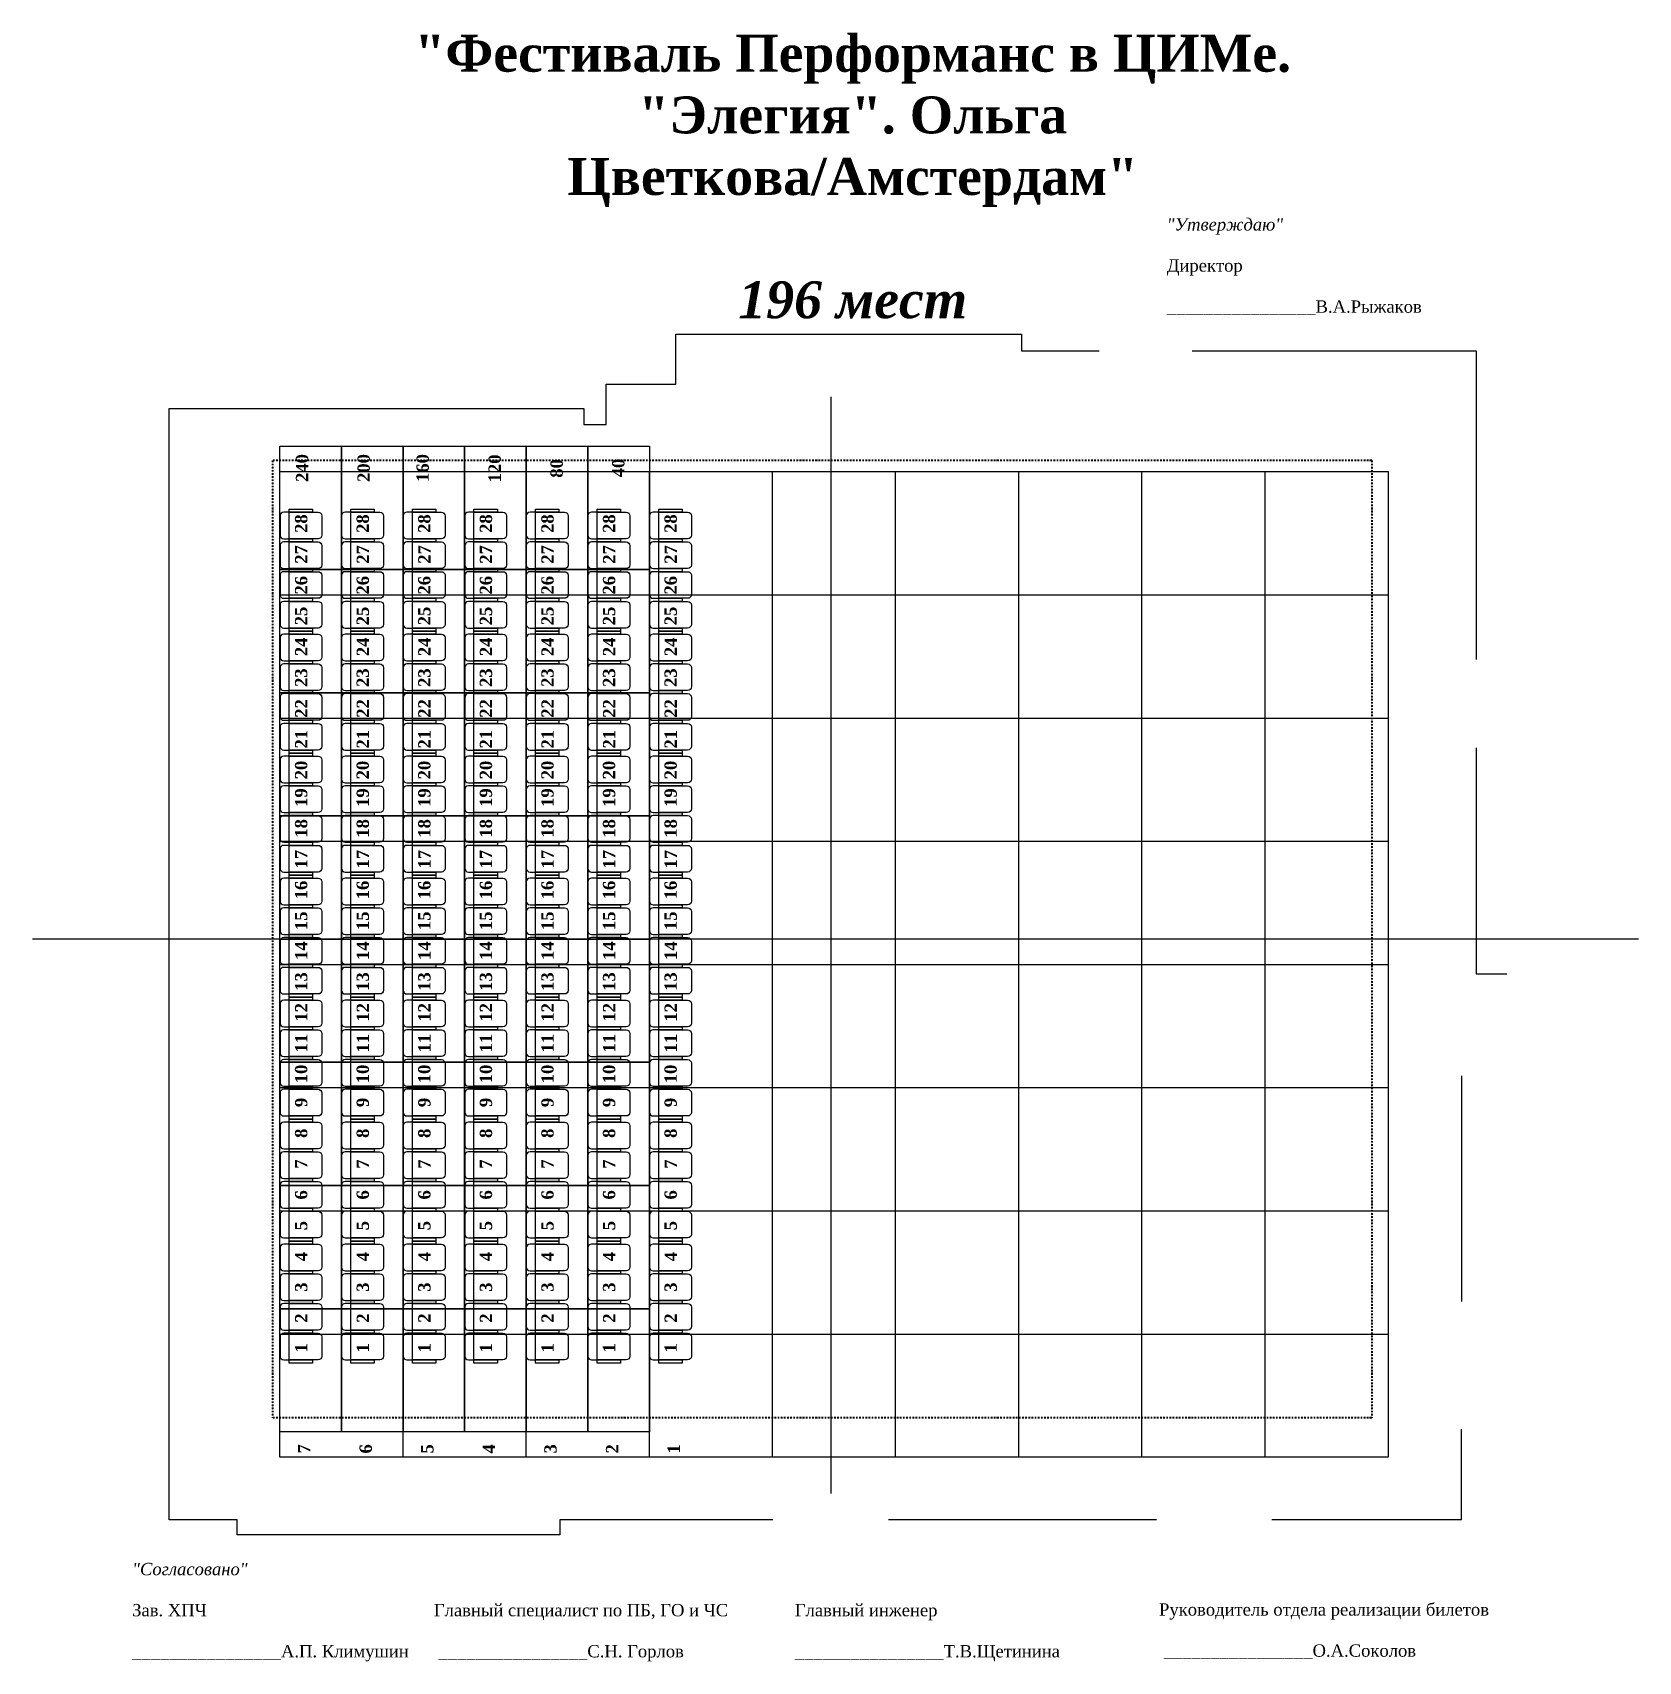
# Model space of a CAD drawing. Header units: millimetres. Extents: x -520232 to 211296, y -156633 to 78411.
# Drawn here: x -7181 to 18896, y -156633 to -130193 of the extents above; entities that cross this region are included whole.
import ezdxf

# ---------------------------------------------------------------- set-up
doc = ezdxf.new("R2010")
doc.units = ezdxf.units.MM
doc.linetypes.add('штрихпунктирнаяX2', pattern=[50.8, 25.4, -12.7, 0, -12.7])
for name, color, linetype in [('Декорации', 10, 'Continuous'), ('Оси', 7, 'Continuous'), ('Партер', 7, 'Continuous'), ('План галлереи', 7, 'Continuous'), ('План планшет1', 7, 'Continuous')]:
    doc.layers.add(name, color=color, linetype=linetype)
doc.layers.add('Сидения и станки', color=7, linetype='Continuous', lineweight=25)
doc.styles.get("Standard").update_dxf_attribs({"font": 'arial.ttf', "height": 300})

# ---------------------------------------------------------------- blocks, each defined once
blk = doc.blocks.new('A$C20D4365F')
at = {"layer": 'Сидения и станки'}
for points in [[(-1121.25, 530), (-808.75, 530, -0.41421356), (-748.75, 470), (-748.75, 0), (-1181.25, 0), (-1181.25, 470, -0.41421356)], [(-638.75, 530), (-326.25, 530, -0.41421356), (-266.25, 470), (-266.25, 0), (-698.75, 0), (-698.75, 470, -0.41421356)], [(-156.25, 530), (156.25, 530, -0.41421356), (216.25, 470), (216.25, 0), (-216.25, 0), (-216.25, 470, -0.41421356)], [(326.25, 530), (638.75, 530, -0.41421356), (698.75, 470), (698.75, 0), (266.25, 0), (266.25, 470, -0.41421356)], [(-748.75, 0), (-1181.25, 0), (-1181.25, -90, 0.41421356), (-1121.25, -150), (-808.75, -150, 0.41421356), (-748.75, -90)], [(-266.25, 0), (-698.75, 0), (-698.75, -90, 0.41421356), (-638.75, -150), (-326.25, -150, 0.41421356), (-266.25, -90)], [(216.25, 0), (-216.25, 0), (-216.25, -90, 0.41421356), (-156.25, -150), (156.25, -150, 0.41421356), (216.25, -90)], [(698.75, 0), (266.25, 0), (266.25, -90, 0.41421356), (326.25, -150), (638.75, -150, 0.41421356), (698.75, -90)]]:
    blk.add_lwpolyline(points, format="xyb", close=True, dxfattribs=at)
for points in [[(-1231.25, 380), (-1181.25, 380), (-1181.25, 0), (-1231.25, 0)], [(-748.75, 380), (-698.75, 380), (-698.75, 0), (-748.75, 0)], [(-266.25, 380), (-216.25, 380), (-216.25, 0), (-266.25, 0)], [(216.25, 380), (266.25, 380), (266.25, 0), (216.25, 0)], [(698.75, 380), (748.75, 380), (748.75, 0), (698.75, 0)]]:
    blk.add_lwpolyline(points, close=True, dxfattribs=at)
blk = doc.blocks.new('Партер 7х28')
at = {"layer": 'Партер'}
for points in [[(173801, -38869), (172801, -38869), (172801, -36869), (173801, -36869), (173801, -38869)], [(174801, -38869), (173801, -38869), (173801, -36869), (174801, -36869), (174801, -38869)], [(175801, -38869), (174801, -38869), (174801, -36869), (175801, -36869), (175801, -38869)], [(176801, -38869), (175801, -38869), (175801, -36869), (176801, -36869), (176801, -38869)], [(177801, -38869), (176801, -38869), (176801, -36869), (177801, -36869), (177801, -38869)], [(178801, -38869), (177801, -38869), (177801, -36869), (178801, -36869), (178801, -38869)], [(173801, -40869), (172801, -40869), (172801, -38869), (173801, -38869), (173801, -40869)], [(174801, -40869), (173801, -40869), (173801, -38869), (174801, -38869), (174801, -40869)], [(175801, -40869), (174801, -40869), (174801, -38869), (175801, -38869), (175801, -40869)], [(176801, -40869), (175801, -40869), (175801, -38869), (176801, -38869), (176801, -40869)], [(177801, -40869), (176801, -40869), (176801, -38869), (177801, -38869), (177801, -40869)], [(178801, -40869), (177801, -40869), (177801, -38869), (178801, -38869), (178801, -40869)], [(173801, -42869), (172801, -42869), (172801, -40869), (173801, -40869), (173801, -42869)], [(174801, -42869), (173801, -42869), (173801, -40869), (174801, -40869), (174801, -42869)], [(175801, -42869), (174801, -42869), (174801, -40869), (175801, -40869), (175801, -42869)], [(176801, -42869), (175801, -42869), (175801, -40869), (176801, -40869), (176801, -42869)], [(177801, -42869), (176801, -42869), (176801, -40869), (177801, -40869), (177801, -42869)], [(178801, -42869), (177801, -42869), (177801, -40869), (178801, -40869), (178801, -42869)], [(173801, -44869), (172801, -44869), (172801, -42869), (173801, -42869), (173801, -44869)], [(174801, -44869), (173801, -44869), (173801, -42869), (174801, -42869), (174801, -44869)], [(175801, -44869), (174801, -44869), (174801, -42869), (175801, -42869), (175801, -44869)], [(176801, -44869), (175801, -44869), (175801, -42869), (176801, -42869), (176801, -44869)], [(177801, -44869), (176801, -44869), (176801, -42869), (177801, -42869), (177801, -44869)], [(178801, -44869), (177801, -44869), (177801, -42869), (178801, -42869), (178801, -44869)], [(173801, -46869), (172801, -46869), (172801, -44869), (173801, -44869), (173801, -46869)], [(174801, -46869), (173801, -46869), (173801, -44869), (174801, -44869), (174801, -46869)], [(175801, -46869), (174801, -46869), (174801, -44869), (175801, -44869), (175801, -46869)], [(176801, -46869), (175801, -46869), (175801, -44869), (176801, -44869), (176801, -46869)], [(177801, -46869), (176801, -46869), (176801, -44869), (177801, -44869), (177801, -46869)], [(178801, -46869), (177801, -46869), (177801, -44869), (178801, -44869), (178801, -46869)], [(173801, -48869), (172801, -48869), (172801, -46869), (173801, -46869), (173801, -48869)], [(174801, -48869), (173801, -48869), (173801, -46869), (174801, -46869), (174801, -48869)], [(175801, -48869), (174801, -48869), (174801, -46869), (175801, -46869), (175801, -48869)], [(176801, -48869), (175801, -48869), (175801, -46869), (176801, -46869), (176801, -48869)], [(177801, -48869), (176801, -48869), (176801, -46869), (177801, -46869), (177801, -48869)], [(178801, -48869), (177801, -48869), (177801, -46869), (178801, -46869), (178801, -48869)], [(173801, -50869), (172801, -50869), (172801, -48869), (173801, -48869), (173801, -50869)], [(174801, -50869), (173801, -50869), (173801, -48869), (174801, -48869), (174801, -50869)], [(175801, -50869), (174801, -50869), (174801, -48869), (175801, -48869), (175801, -50869)], [(176801, -50869), (175801, -50869), (175801, -48869), (176801, -48869), (176801, -50869)], [(177801, -50869), (176801, -50869), (176801, -48869), (177801, -48869), (177801, -50869)], [(178801, -50869), (177801, -50869), (177801, -48869), (178801, -48869), (178801, -50869)], [(173801, -52869), (172801, -52869), (172801, -50869), (173801, -50869), (173801, -52869)], [(174801, -52869), (173801, -52869), (173801, -50869), (174801, -50869), (174801, -52869)], [(175801, -52869), (174801, -52869), (174801, -50869), (175801, -50869), (175801, -52869)], [(176801, -52869), (175801, -52869), (175801, -50869), (176801, -50869), (176801, -52869)], [(177801, -52869), (176801, -52869), (176801, -50869), (177801, -50869), (177801, -52869)], [(178801, -52869), (177801, -52869), (177801, -50869), (178801, -50869), (178801, -52869)]]:
    blk.add_lwpolyline(points, dxfattribs=at)
at = {"layer": 'Сидения и станки', "rotation": 270}
for p in [(172953, -39121), (173953, -39121), (174953, -39121), (175953, -39121), (176953, -39121), (177953, -39121), (178953, -39121), (172953, -41101), (173953, -41101), (174953, -41101), (175953, -41101), (176953, -41101), (177953, -41101), (178953, -41101), (172953, -43081), (173953, -43081), (174953, -43081), (175953, -43081), (176953, -43081), (177953, -43081), (178953, -43081), (172953, -45061), (173953, -45061), (174953, -45061), (175953, -45061), (176953, -45061), (177953, -45061), (178953, -45061), (172953, -47041), (173953, -47041), (174953, -47041), (175953, -47041), (176953, -47041), (177953, -47041), (178953, -47041), (172953, -49021), (173953, -49021), (174953, -49021), (175953, -49021), (176953, -49021), (177953, -49021), (178953, -49021), (172953, -51001), (173953, -51001), (174953, -51001), (175953, -51001), (176953, -51001), (177953, -51001), (178953, -51001)]:
    blk.add_blockref('A$C20D4365F', p, dxfattribs=at)
at = {"layer": 'Партер', "color": 0, "char_height": 200, "width": 439.44, "rotation": 90}
for s, insert, attachment_point in [('{\\fTimes New Roman|b1|i0|c204|p18; 240}', (173163, -37449), 4), ('{\\fTimes New Roman|b1|i0|c204|p18; 200}', (174163, -37449), 4), ('{\\fTimes New Roman|b1|i0|c204|p18; 160}', (175121, -37449), 4), ('{\\fTimes New Roman|b1|i0|c204|p18;120}', (176291, -37229), 5), ('{\\fTimes New Roman|b1|i0|c204|p18;80}', (177296, -37229), 5), ('{\\fTimes New Roman|b1|i0|c204|p18; 40}', (178298, -37449), 4)]:
    blk.add_mtext(s, dxfattribs=dict(at, insert=insert, attachment_point=attachment_point))
at = {"layer": 'Партер', "color": 5, "char_height": 200, "rotation": 90}
for s, insert, width, attachment_point in [('{\\fTimes New Roman|b1|i0|c204|p18;  28}', (173148, -38427), 500, 4), ('{\\fTimes New Roman|b1|i0|c204|p18;  28}', (174148, -38427), 500, 4), ('{\\fTimes New Roman|b1|i0|c204|p18;  28}', (175148, -38427), 500, 4), ('{\\fTimes New Roman|b1|i0|c204|p18;  28}', (176148, -38427), 500, 4), ('{\\fTimes New Roman|b1|i0|c204|p18;  28}', (177148, -38427), 500, 4), ('{\\fTimes New Roman|b1|i0|c204|p18;  28}', (178148, -38427), 500, 4), ('{\\fTimes New Roman|b1|i0|c204|p18;  28}', (179148, -38427), 500, 4), ('{\\fTimes New Roman|b1|i0|c204|p18;  27}', (173148, -38927), 500, 4), ('{\\fTimes New Roman|b1|i0|c204|p18;  27}', (174148, -38927), 500, 4), ('{\\fTimes New Roman|b1|i0|c204|p18;  27}', (175148, -38927), 500, 4), ('{\\fTimes New Roman|b1|i0|c204|p18;  27}', (176148, -38927), 500, 4), ('{\\fTimes New Roman|b1|i0|c204|p18;  27}', (177148, -38927), 500, 4), ('{\\fTimes New Roman|b1|i0|c204|p18;  27}', (178148, -38927), 500, 4), ('{\\fTimes New Roman|b1|i0|c204|p18;  27}', (179148, -38927), 500, 4), ('{\\fTimes New Roman|b1|i0|c204|p18;  26}', (173148, -39427), 500, 4), ('{\\fTimes New Roman|b1|i0|c204|p18;  26}', (174148, -39427), 500, 4), ('{\\fTimes New Roman|b1|i0|c204|p18;  26}', (175148, -39427), 500, 4), ('{\\fTimes New Roman|b1|i0|c204|p18;  26}', (176148, -39427), 500, 4), ('{\\fTimes New Roman|b1|i0|c204|p18;  26}', (177148, -39427), 500, 4), ('{\\fTimes New Roman|b1|i0|c204|p18;  26}', (178148, -39427), 500, 4), ('{\\fTimes New Roman|b1|i0|c204|p18;  26}', (179148, -39427), 500, 4), ('{\\fTimes New Roman|b1|i0|c204|p18;  25}', (173148, -39927), 500, 4), ('{\\fTimes New Roman|b1|i0|c204|p18;  25}', (174148, -39927), 500, 4), ('{\\fTimes New Roman|b1|i0|c204|p18;  25}', (175148, -39927), 500, 4), ('{\\fTimes New Roman|b1|i0|c204|p18;  25}', (176148, -39927), 500, 4), ('{\\fTimes New Roman|b1|i0|c204|p18;  25}', (177148, -39927), 500, 4), ('{\\fTimes New Roman|b1|i0|c204|p18;  25}', (178148, -39927), 500, 4), ('{\\fTimes New Roman|b1|i0|c204|p18;  25}', (179148, -39927), 500, 4), ('{\\fTimes New Roman|b1|i0|c204|p18;  24}', (173148, -40427), 500, 4), ('{\\fTimes New Roman|b1|i0|c204|p18;  24}', (174148, -40427), 500, 4), ('{\\fTimes New Roman|b1|i0|c204|p18;  24}', (175148, -40427), 500, 4), ('{\\fTimes New Roman|b1|i0|c204|p18;  24}', (176148, -40427), 500, 4), ('{\\fTimes New Roman|b1|i0|c204|p18;  24}', (177148, -40427), 500, 4), ('{\\fTimes New Roman|b1|i0|c204|p18;  24}', (178148, -40427), 500, 4), ('{\\fTimes New Roman|b1|i0|c204|p18;  24}', (179148, -40427), 500, 4), ('{\\fTimes New Roman|b1|i0|c204|p18;  23}', (173148, -40927), 500, 4), ('{\\fTimes New Roman|b1|i0|c204|p18;  23}', (174148, -40927), 500, 4), ('{\\fTimes New Roman|b1|i0|c204|p18;  23}', (175148, -40927), 500, 4), ('{\\fTimes New Roman|b1|i0|c204|p18;  23}', (176148, -40927), 500, 4), ('{\\fTimes New Roman|b1|i0|c204|p18;  23}', (177148, -40927), 500, 4), ('{\\fTimes New Roman|b1|i0|c204|p18;  23}', (178148, -40927), 500, 4), ('{\\fTimes New Roman|b1|i0|c204|p18;  23}', (179148, -40927), 500, 4), ('{\\fTimes New Roman|b1|i0|c204|p18;  22}', (173148, -41427), 500, 4), ('{\\fTimes New Roman|b1|i0|c204|p18;  22}', (174148, -41427), 500, 4), ('{\\fTimes New Roman|b1|i0|c204|p18;  22}', (175148, -41427), 500, 4), ('{\\fTimes New Roman|b1|i0|c204|p18;  22}', (176148, -41427), 500, 4), ('{\\fTimes New Roman|b1|i0|c204|p18;  22}', (177148, -41427), 500, 4), ('{\\fTimes New Roman|b1|i0|c204|p18;  22}', (178148, -41427), 500, 4), ('{\\fTimes New Roman|b1|i0|c204|p18;  22}', (179148, -41427), 500, 4), ('{\\fTimes New Roman|b1|i0|c204|p18;  21}', (173148, -41927), 500, 4), ('{\\fTimes New Roman|b1|i0|c204|p18;  21}', (174148, -41927), 500, 4), ('{\\fTimes New Roman|b1|i0|c204|p18;  21}', (175148, -41927), 500, 4), ('{\\fTimes New Roman|b1|i0|c204|p18;  21}', (176148, -41927), 500, 4), ('{\\fTimes New Roman|b1|i0|c204|p18;  21}', (177148, -41927), 500, 4), ('{\\fTimes New Roman|b1|i0|c204|p18;  21}', (178148, -41927), 500, 4), ('{\\fTimes New Roman|b1|i0|c204|p18;  21}', (179148, -41927), 500, 4), ('{\\fTimes New Roman|b1|i0|c204|p18;  20}', (173148, -42427), 500, 4), ('{\\fTimes New Roman|b1|i0|c204|p18;  20}', (174148, -42427), 500, 4), ('{\\fTimes New Roman|b1|i0|c204|p18;  20}', (175148, -42427), 500, 4), ('{\\fTimes New Roman|b1|i0|c204|p18;  20}', (176148, -42427), 500, 4), ('{\\fTimes New Roman|b1|i0|c204|p18;  20}', (177148, -42427), 500, 4), ('{\\fTimes New Roman|b1|i0|c204|p18;  20}', (178148, -42427), 500, 4), ('{\\fTimes New Roman|b1|i0|c204|p18;  20}', (179148, -42427), 500, 4), ('{\\fTimes New Roman|b1|i0|c204|p18;  19}', (173148, -42874), 500, 4), ('{\\fTimes New Roman|b1|i0|c204|p18;  19}', (174148, -42874), 500, 4), ('{\\fTimes New Roman|b1|i0|c204|p18;  19}', (175148, -42874), 500, 4), ('{\\fTimes New Roman|b1|i0|c204|p18;  19}', (176148, -42874), 500, 4), ('{\\fTimes New Roman|b1|i0|c204|p18;  19}', (177148, -42874), 500, 4), ('{\\fTimes New Roman|b1|i0|c204|p18;  19}', (178148, -42874), 500, 4), ('{\\fTimes New Roman|b1|i0|c204|p18;  19}', (179148, -42874), 500, 4), ('{\\fTimes New Roman|b1|i0|c204|p18;  18}', (173148, -43374), 500, 4), ('{\\fTimes New Roman|b1|i0|c204|p18;  18}', (174148, -43374), 500, 4), ('{\\fTimes New Roman|b1|i0|c204|p18;  18}', (175148, -43374), 500, 4), ('{\\fTimes New Roman|b1|i0|c204|p18;  18}', (176148, -43374), 500, 4), ('{\\fTimes New Roman|b1|i0|c204|p18;  18}', (177148, -43374), 500, 4), ('{\\fTimes New Roman|b1|i0|c204|p18;  18}', (178148, -43374), 500, 4), ('{\\fTimes New Roman|b1|i0|c204|p18;  18}', (179148, -43374), 500, 4), ('{\\fTimes New Roman|b1|i0|c204|p18;  17}', (173148, -43874), 500, 4), ('{\\fTimes New Roman|b1|i0|c204|p18;  17}', (174148, -43874), 500, 4), ('{\\fTimes New Roman|b1|i0|c204|p18;  17}', (175148, -43874), 500, 4), ('{\\fTimes New Roman|b1|i0|c204|p18;  17}', (176148, -43874), 500, 4), ('{\\fTimes New Roman|b1|i0|c204|p18;  17}', (177148, -43874), 500, 4), ('{\\fTimes New Roman|b1|i0|c204|p18;  17}', (178148, -43874), 500, 4), ('{\\fTimes New Roman|b1|i0|c204|p18;  17}', (179148, -43874), 500, 4), ('{\\fTimes New Roman|b1|i0|c204|p18;  16}', (173148, -44374), 500, 4), ('{\\fTimes New Roman|b1|i0|c204|p18;  16}', (174148, -44374), 500, 4), ('{\\fTimes New Roman|b1|i0|c204|p18;  16}', (175148, -44374), 500, 4), ('{\\fTimes New Roman|b1|i0|c204|p18;  16}', (176148, -44374), 500, 4), ('{\\fTimes New Roman|b1|i0|c204|p18;  16}', (177148, -44374), 500, 4), ('{\\fTimes New Roman|b1|i0|c204|p18;  16}', (178148, -44374), 500, 4), ('{\\fTimes New Roman|b1|i0|c204|p18;  16}', (179148, -44374), 500, 4), ('{\\fTimes New Roman|b1|i0|c204|p18;  15}', (173148, -44874), 500, 4), ('{\\fTimes New Roman|b1|i0|c204|p18;  15}', (174148, -44874), 500, 4), ('{\\fTimes New Roman|b1|i0|c204|p18;  15}', (175148, -44874), 500, 4), ('{\\fTimes New Roman|b1|i0|c204|p18;  15}', (176148, -44874), 500, 4), ('{\\fTimes New Roman|b1|i0|c204|p18;  15}', (177148, -44874), 500, 4), ('{\\fTimes New Roman|b1|i0|c204|p18;  15}', (178148, -44874), 500, 4), ('{\\fTimes New Roman|b1|i0|c204|p18;  15}', (179148, -44874), 500, 4), ('{\\fTimes New Roman|b1|i0|c204|p18;  14}', (173148, -45360), 500, 4), ('{\\fTimes New Roman|b1|i0|c204|p18;  14}', (174148, -45360), 500, 4), ('{\\fTimes New Roman|b1|i0|c204|p18;  14}', (175148, -45360), 500, 4), ('{\\fTimes New Roman|b1|i0|c204|p18;  14}', (176148, -45360), 500, 4), ('{\\fTimes New Roman|b1|i0|c204|p18;  14}', (177148, -45360), 500, 4), ('{\\fTimes New Roman|b1|i0|c204|p18;  14}', (178148, -45360), 500, 4), ('{\\fTimes New Roman|b1|i0|c204|p18;  14}', (179148, -45360), 500, 4), ('{\\fTimes New Roman|b1|i0|c204|p18;  13}', (173148, -45860), 500, 4), ('{\\fTimes New Roman|b1|i0|c204|p18;  13}', (174148, -45860), 500, 4), ('{\\fTimes New Roman|b1|i0|c204|p18;  13}', (175148, -45860), 500, 4), ('{\\fTimes New Roman|b1|i0|c204|p18;  13}', (176148, -45860), 500, 4), ('{\\fTimes New Roman|b1|i0|c204|p18;  13}', (177148, -45860), 500, 4), ('{\\fTimes New Roman|b1|i0|c204|p18;  13}', (178148, -45860), 500, 4), ('{\\fTimes New Roman|b1|i0|c204|p18;  13}', (179148, -45860), 500, 4), ('{\\fTimes New Roman|b1|i0|c204|p18;  12}', (173148, -46360), 500, 4), ('{\\fTimes New Roman|b1|i0|c204|p18;  12}', (174148, -46360), 500, 4), ('{\\fTimes New Roman|b1|i0|c204|p18;  12}', (175148, -46360), 500, 4), ('{\\fTimes New Roman|b1|i0|c204|p18;  12}', (176148, -46360), 500, 4), ('{\\fTimes New Roman|b1|i0|c204|p18;  12}', (177148, -46360), 500, 4), ('{\\fTimes New Roman|b1|i0|c204|p18;  12}', (178148, -46360), 500, 4), ('{\\fTimes New Roman|b1|i0|c204|p18;  12}', (179148, -46360), 500, 4), ('{\\fTimes New Roman|b1|i0|c204|p18;  11}', (173148, -46860), 500, 4), ('{\\fTimes New Roman|b1|i0|c204|p18;  11}', (174148, -46860), 500, 4), ('{\\fTimes New Roman|b1|i0|c204|p18;  11}', (175148, -46860), 500, 4), ('{\\fTimes New Roman|b1|i0|c204|p18;  11}', (176148, -46860), 500, 4), ('{\\fTimes New Roman|b1|i0|c204|p18;  11}', (177148, -46860), 500, 4), ('{\\fTimes New Roman|b1|i0|c204|p18;  11}', (178148, -46860), 500, 4), ('{\\fTimes New Roman|b1|i0|c204|p18;  11}', (179148, -46860), 500, 4), ('{\\fTimes New Roman|b1|i0|c204|p18;  10}', (173148, -47360), 500, 4), ('{\\fTimes New Roman|b1|i0|c204|p18;  10}', (174148, -47360), 500, 4), ('{\\fTimes New Roman|b1|i0|c204|p18;  10}', (175148, -47360), 500, 4), ('{\\fTimes New Roman|b1|i0|c204|p18;  10}', (176148, -47360), 500, 4), ('{\\fTimes New Roman|b1|i0|c204|p18;  10}', (177148, -47360), 500, 4), ('{\\fTimes New Roman|b1|i0|c204|p18;  10}', (178148, -47360), 500, 4), ('{\\fTimes New Roman|b1|i0|c204|p18;  10}', (179148, -47360), 500, 4), ('{\\fTimes New Roman|b1|i0|c204|p18;  9}', (173148, -47747), 500, 4), ('{\\fTimes New Roman|b1|i0|c204|p18;  9}', (174148, -47747), 500, 4), ('{\\fTimes New Roman|b1|i0|c204|p18;  9}', (175148, -47747), 500, 4), ('{\\fTimes New Roman|b1|i0|c204|p18;  9}', (176148, -47747), 500, 4), ('{\\fTimes New Roman|b1|i0|c204|p18;  9}', (177148, -47747), 500, 4), ('{\\fTimes New Roman|b1|i0|c204|p18;  9}', (178148, -47747), 500, 4), ('{\\fTimes New Roman|b1|i0|c204|p18;  9}', (179148, -47747), 500, 4), ('{\\fTimes New Roman|b1|i0|c204|p18;  8}', (173148, -48247), 500, 4), ('{\\fTimes New Roman|b1|i0|c204|p18;  8}', (174148, -48247), 500, 4), ('{\\fTimes New Roman|b1|i0|c204|p18;  8}', (175148, -48247), 500, 4), ('{\\fTimes New Roman|b1|i0|c204|p18;  8}', (176148, -48247), 500, 4), ('{\\fTimes New Roman|b1|i0|c204|p18;  8}', (177148, -48247), 500, 4), ('{\\fTimes New Roman|b1|i0|c204|p18;  8}', (178148, -48247), 500, 4), ('{\\fTimes New Roman|b1|i0|c204|p18;  8}', (179148, -48247), 500, 4), ('{\\fTimes New Roman|b1|i0|c204|p18;  7}', (173148, -48747), 500, 4), ('{\\fTimes New Roman|b1|i0|c204|p18;  7}', (174148, -48747), 500, 4), ('{\\fTimes New Roman|b1|i0|c204|p18;  7}', (175148, -48747), 500, 4), ('{\\fTimes New Roman|b1|i0|c204|p18;  7}', (176148, -48747), 500, 4), ('{\\fTimes New Roman|b1|i0|c204|p18;  7}', (177148, -48747), 500, 4), ('{\\fTimes New Roman|b1|i0|c204|p18;  7}', (178148, -48747), 500, 4), ('{\\fTimes New Roman|b1|i0|c204|p18;  7}', (179148, -48747), 500, 4), ('{\\fTimes New Roman|b1|i0|c204|p18;  6}', (173148, -49247), 500, 4), ('{\\fTimes New Roman|b1|i0|c204|p18;  6}', (174148, -49247), 500, 4), ('{\\fTimes New Roman|b1|i0|c204|p18;  6}', (175148, -49247), 500, 4), ('{\\fTimes New Roman|b1|i0|c204|p18;  6}', (176148, -49247), 500, 4), ('{\\fTimes New Roman|b1|i0|c204|p18;  6}', (177148, -49247), 500, 4), ('{\\fTimes New Roman|b1|i0|c204|p18;  6}', (178148, -49247), 500, 4), ('{\\fTimes New Roman|b1|i0|c204|p18;  6}', (179148, -49247), 500, 4), ('{\\fTimes New Roman|b1|i0|c204|p18;  5}', (173148, -49747), 500, 4), ('{\\fTimes New Roman|b1|i0|c204|p18;  5}', (174148, -49747), 500, 4), ('{\\fTimes New Roman|b1|i0|c204|p18;  5}', (175148, -49747), 500, 4), ('{\\fTimes New Roman|b1|i0|c204|p18;  5}', (176148, -49747), 500, 4), ('{\\fTimes New Roman|b1|i0|c204|p18;  5}', (177148, -49747), 500, 4), ('{\\fTimes New Roman|b1|i0|c204|p18;  5}', (178148, -49747), 500, 4), ('{\\fTimes New Roman|b1|i0|c204|p18;  5}', (179148, -49747), 500, 4), ('{\\fTimes New Roman|b1|i0|c204|p18;  4}', (173148, -50250), 503.54, 4), ('{\\fTimes New Roman|b1|i0|c204|p18;  4}', (174148, -50250), 503.54, 4), ('{\\fTimes New Roman|b1|i0|c204|p18;  4}', (175148, -50250), 503.54, 4), ('{\\fTimes New Roman|b1|i0|c204|p18;  4}', (176148, -50250), 503.54, 4), ('{\\fTimes New Roman|b1|i0|c204|p18;  4}', (177148, -50250), 503.54, 4), ('{\\fTimes New Roman|b1|i0|c204|p18;  4}', (178148, -50250), 503.54, 4), ('{\\fTimes New Roman|b1|i0|c204|p18;  4}', (179148, -50250), 503.54, 4), ('{\\fTimes New Roman|b1|i0|c204|p18;  3}', (173148, -50745), 498, 4), ('{\\fTimes New Roman|b1|i0|c204|p18;  3}', (174148, -50745), 498, 4), ('{\\fTimes New Roman|b1|i0|c204|p18;  3}', (175148, -50745), 498, 4), ('{\\fTimes New Roman|b1|i0|c204|p18;  3}', (176148, -50745), 498, 4), ('{\\fTimes New Roman|b1|i0|c204|p18;  3}', (177148, -50745), 498, 4), ('{\\fTimes New Roman|b1|i0|c204|p18;  3}', (178148, -50745), 498, 4), ('{\\fTimes New Roman|b1|i0|c204|p18;  3}', (179148, -50745), 498, 4), ('{\\fTimes New Roman|b1|i0|c204|p18;  2 }', (173148, -51247), 500, 4), ('{\\fTimes New Roman|b1|i0|c204|p18;  2 }', (174148, -51247), 500, 4), ('{\\fTimes New Roman|b1|i0|c204|p18;  2 }', (175148, -51247), 500, 4), ('{\\fTimes New Roman|b1|i0|c204|p18;  2 }', (176148, -51247), 500, 4), ('{\\fTimes New Roman|b1|i0|c204|p18;  2 }', (177148, -51247), 500, 4), ('{\\fTimes New Roman|b1|i0|c204|p18;  2 }', (178148, -51247), 500, 4), ('{\\fTimes New Roman|b1|i0|c204|p18;  2 }', (179148, -51247), 500, 4), ('{\\fTimes New Roman|b1|i0|c204|p18;1}', (173147, -51503), 500, 5), ('{\\fTimes New Roman|b1|i0|c204|p18;1}', (174147, -51503), 500, 5), ('{\\fTimes New Roman|b1|i0|c204|p18;1}', (175147, -51503), 500, 5), ('{\\fTimes New Roman|b1|i0|c204|p18;1}', (176147, -51503), 500, 5), ('{\\fTimes New Roman|b1|i0|c204|p18;1}', (177147, -51503), 500, 5), ('{\\fTimes New Roman|b1|i0|c204|p18;1}', (178147, -51503), 500, 5), ('{\\fTimes New Roman|b1|i0|c204|p18;1}', (179147, -51503), 500, 5), ('{\\fTimes New Roman|b1|i0|c204|p18;  7}', (173196, -53370), 500.97, 4), ('{\\fTimes New Roman|b1|i0|c204|p18;  6}', (174196, -53370), 500.97, 4), ('{\\fTimes New Roman|b1|i0|c204|p18;  5}', (175196, -53370), 500.97, 4), ('{\\fTimes New Roman|b1|i0|c204|p18;  4}', (176196, -53370), 500.97, 4), ('{\\fTimes New Roman|b1|i0|c204|p18;  3}', (177196, -53370), 500.97, 4), ('{\\fTimes New Roman|b1|i0|c204|p18;  2}', (178196, -53370), 500.97, 4), ('{\\fTimes New Roman|b1|i0|c204|p18;  1}', (179196, -53370), 500.97, 4)]:
    blk.add_mtext(s, dxfattribs=dict(at, insert=insert, width=width, attachment_point=attachment_point))

msp = doc.modelspace()

# ---------------------------------------------------------------- linework, layer by layer
at = {"layer": 'Оси'}
for p, q in [((5781.054, -136107.497), (5781.054, -153904.425)), ((18896.371, -144908.54), (-7181.265, -144908.54))]:
    msp.add_line(p, q, dxfattribs=at)
at = {"layer": 'План галлереи', "linetype": 'штрихпунктирнаяX2', "lineweight": 40}
for p, q in [((-3282.446, -137141.04), (-3282.446, -152676.04)), ((14564.554, -137141.04), (-3282.446, -137141.04)), ((14564.554, -137141.04), (14564.554, -152676.04)), ((14564.554, -152676.04), (-3282.446, -152676.04))]:
    msp.add_line(p, q, dxfattribs=at)
at = {"layer": 'План планшет1', "color": 254}
for p, q in [((3263.554, -135900.04), (3263.554, -135089.04)), ((3263.554, -135089.04), (8879.554, -135089.04)), ((8879.554, -135089.04), (8879.554, -135357.04)), ((8879.554, -135357.04), (10139.554, -135357.04)), ((11651.554, -135357.04), (16259.554, -135357.04)), ((16259.554, -135357.04), (16259.554, -140368.04)), ((2131.554, -136554.04), (2131.554, -135900.04)), ((2131.554, -135900.04), (3263.554, -135900.04)), ((-4960.446, -154332.04), (-4960.446, -136294.04)), ((-4960.446, -136294.04), (1772.554, -136294.04)), ((1772.554, -136294.04), (1772.554, -136554.04)), ((1772.554, -136554.04), (1772.554, -136554.04)), ((1772.554, -136554.04), (2131.554, -136554.04)), ((-3165.446, -153319.04), (-3165.446, -137319.04)), ((-3165.446, -137319.04), (14834.554, -137319.04)), ((-1165.446, -153319.04), (-1165.446, -137319.04)), ((834.554, -153319.04), (834.554, -137319.04)), ((2834.554, -153319.04), (2834.554, -137319.04)), ((4834.554, -153319.04), (4834.554, -137319.04)), ((6834.554, -153319.04), (6834.554, -137319.04)), ((8834.554, -153319.04), (8834.554, -137319.04)), ((10834.554, -153319.04), (10834.554, -137319.04)), ((12834.554, -153319.04), (12834.554, -137319.04)), ((14834.554, -137319.04), (14834.554, -153319.04)), ((-3165.446, -139319.04), (14834.554, -139319.04)), ((-3165.446, -141319.04), (14834.554, -141319.04)), ((16259.554, -141803.04), (16259.554, -145473.04)), ((-3165.446, -143319.04), (14834.554, -143319.04)), ((-3165.446, -145319.04), (14834.554, -145319.04)), ((16259.554, -145473.04), (16759.554, -145473.04)), ((16021.554, -147127.04), (16021.554, -150792.04)), ((-3165.446, -147319.04), (14834.554, -147319.04)), ((-3165.446, -149319.04), (14834.554, -149319.04)), ((-3165.446, -151319.04), (14834.554, -151319.04)), ((16021.554, -154332.04), (16021.554, -152861.04)), ((14834.554, -153319.04), (-3165.446, -153319.04)), ((-3859.446, -154332.04), (-4960.446, -154332.04)), ((-3859.446, -154579.04), (-3859.446, -154332.04)), ((4841.554, -154332.04), (1383.554, -154332.04)), ((1383.554, -154332.04), (1383.554, -154579.04)), ((11068.554, -154332.04), (6720.554, -154332.04)), ((16021.554, -154332.04), (12945.554, -154332.04)), ((1383.554, -154579.04), (-3859.446, -154579.04))]:
    msp.add_line(p, q, dxfattribs=at)

# ---------------------------------------------------------------- block references
at = {"layer": 'Декорации', "lineweight": 13}
msp.add_blockref('Партер 7х28', (-175966.16, -100039.112), dxfattribs=at)

# ---------------------------------------------------------------- texts
at = {"layer": 'Партер'}
for s, insert, char_height, width, attachment_point in [('{\\fTimes New Roman|b1|i0|c204|p18;"Фестиваль Перформанс в ЦИМе. "Элегия". Ольга Цветкова/Амстердам"\\P\\P\\fTimes New Roman|b1|i1|c204|p18;196 мест}', (6137.113, -132533.783), 600, 15854.2162, 5), ('{\\fTimes New Roman|b0|i1|c204|p18;"Утверждаю"\\P\\fTimes New Roman|b0|i0|c204|p18;\\PДиректор\\P\\P________________В.А.Рыжаков}', (11236.733, -133206.743), 200, 7761.45421, 1), ('{\\fTimes New Roman|b0|i1|c204|p18;"Согласовано"\\P\\fTimes New Roman|b0|i0|c204|p18;\\PЗав. ХПЧ \\P\\P________________А.П. Климушин}', (-5564.013, -155033.194), 200, 7761.45421, 1), ('{\\fTimes New Roman|b0|i1|c204|p18;\\P\\fTimes New Roman|b0|i0|c204|p18;\\PГлавный специалист по ПБ, ГО и ЧС\\P\\P ________________С.Н. Горлов}', (-664.584, -155033.194), 200, 7761.45421, 1), ('{\\fTimes New Roman|b0|i1|c204|p18;\\P\\fTimes New Roman|b0|i0|c204|p18;\\PГлавный инженер\\P\\P________________Т.В.Щетинина}', (5196.872, -155033.194), 200, 7761.45421, 1), ('{\\fTimes New Roman|b0|i1|c204|p18;\\P\\fTimes New Roman|b0|i0|c204|p18;\\PРуководитель отдела реализации билетов\\P\\P ________________О.А.Соколов}', (11111.657, -155022.614), 200, 7761.45421, 1)]:
    msp.add_mtext(s, dxfattribs=dict(at, insert=insert, char_height=char_height, width=width, attachment_point=attachment_point))

doc.saveas('drawing.dxf')
